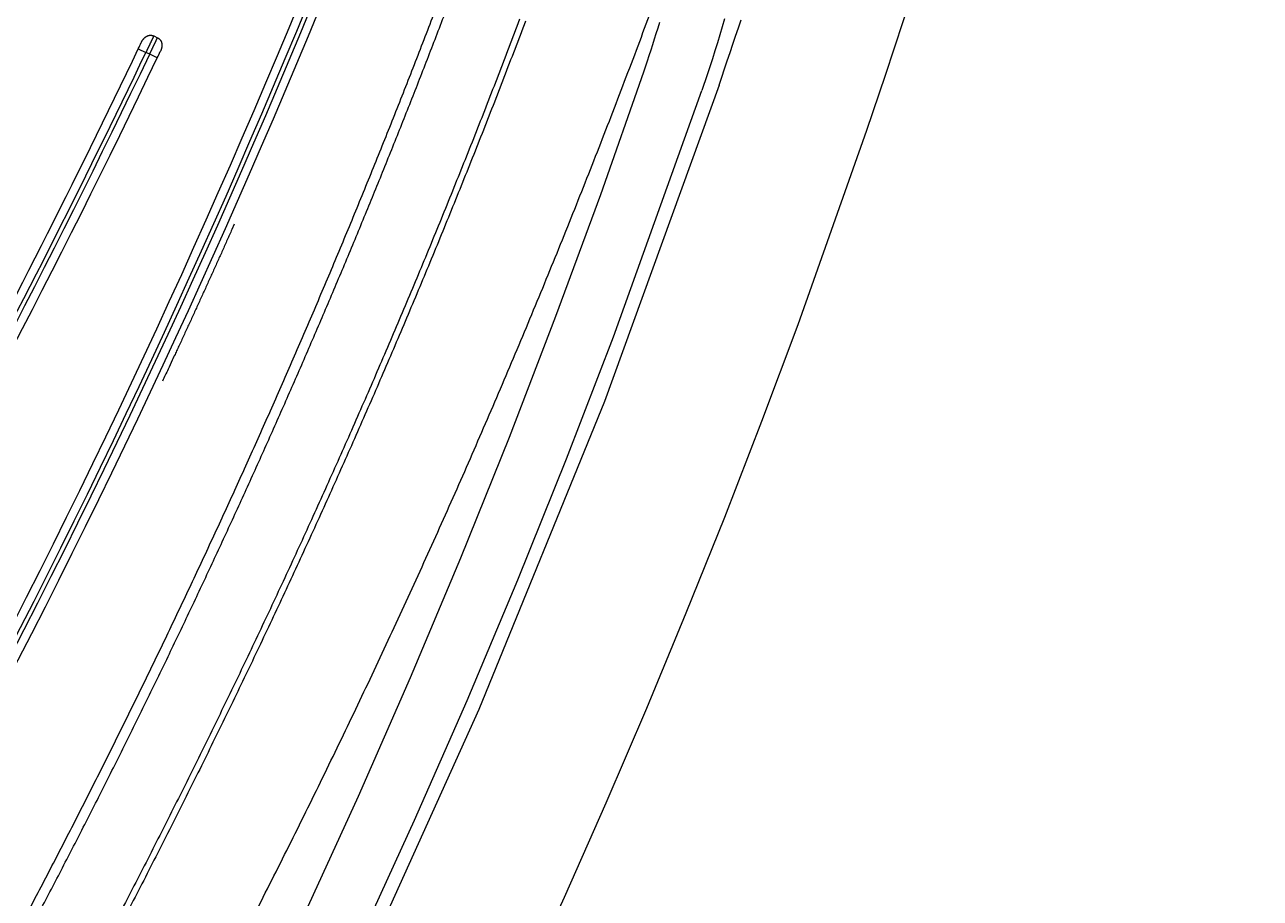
# Model space of a CAD drawing. Extents: x 527 to 614, y 487 to 635.
# Drawn here: x 603.247 to 606.184, y 519.818 to 521.897 of the extents above; entities that cross this region are included whole.
import ezdxf

# ---------------------------------------------------------------- set-up
doc = ezdxf.new("R2010")
doc.units = 0
doc.header["$MEASUREMENT"] = 0
doc.layers.add('1', color=4, linetype='Continuous')
doc.layers.add('204', color=7, linetype='Continuous')

# ---------------------------------------------------------------- blocks, each defined once
blk = doc.blocks.new('55')
at = {"layer": '204', "color": 4, "linetype": 'Continuous'}
for p, q in [((0.952372, 1.798345), (0.961405, 1.794056)), ((0.915717, 1.767859), (0.933767, 1.759245)), ((0.942798, 1.754957), (0.933767, 1.759245)), ((0.96085, 1.746342), (0.9428, 1.754956))]:
    blk.add_line(p, q, dxfattribs=at)
for points in [[(0.685732, -0.276195, 0.0007306), (0.712402, -0.225161, 0.00073054), (0.738918, -0.17405, 0.00073049), (0.765285, -0.122865, 0.00073041), (0.791498, -0.071604, 0.00073033), (0.817563, -0.020269, 0.00073022), (0.843473, 0.031143, 0.00073012), (0.869235, 0.082629, 0.00072999), (0.894843, 0.134191, 0.00072985), (0.920302, 0.185826, 0.00072967), (0.945607, 0.237539, 0.00072954), (0.970764, 0.289325, 0.00072944), (0.995766, 0.341187, 0.00072915), (1.02062, 0.393123, 0.00072863), (1.04532, 0.445136, 0.00072885), (1.069873, 0.497222, 0.00072983), (1.094271, 0.549388, 0.00073056), (1.118523, 0.601631, 0.00073132), (1.142622, 0.653955, 0.00073147), (1.166573, 0.706356, 0.00073116), (1.190371, 0.758835, 0.00073099), (1.21402, 0.81139, 0.00073098), (1.237515, 0.864023, 0.00073092), (1.260861, 0.91673, 0.00073087), (1.284052, 0.969513, 0.00073082), (1.307094, 1.02237, 0.00073082), (1.32998, 1.075301, 0.0007308), (1.352716, 1.128305, 0.00073082), (1.375296, 1.181382, 0.00073082), (1.397726, 1.23453, 0.00073087), (1.419998, 1.287751, 0.00073091), (1.442119, 1.341041, 0.00073098), (1.464082, 1.394402, 0.00073104), (1.485894, 1.447832, 0.00073115), (1.507547, 1.501332, 0.00073124), (1.529048, 1.554898, 0.00073137), (1.55039, 1.608534, 0.00073148), (1.571579, 1.662235, 0.00073163), (1.592609, 1.716003, 0.00073179), (1.613485, 1.769836, 0.00073203), (1.6342, 1.823735, 0.000732), (1.65476, 1.877693, 0.00073188)], [(0.65903, -0.275081, 0.00080812), (0.688514, -0.218713, 0.00080805), (0.717816, -0.162256, 0.00080793), (0.746929, -0.105705, 0.00080783), (0.775861, -0.049064, 0.00080768), (0.804604, 0.00767, 0.00080754), (0.833166, 0.064495, 0.00080736), (0.861539, 0.121414, 0.00080719), (0.889731, 0.178422, 0.00080696), (0.917735, 0.235524, 0.00080677), (0.945558, 0.292716, 0.00080655), (0.973192, 0.350001, 0.00080627), (1.000645, 0.407376, 0.00080586), (1.02791, 0.464845, 0.00080648), (1.054995, 0.522406, 0.00080823), (1.081893, 0.580066, 0.00080881), (1.10861, 0.637819, 0.00080857), (1.13514, 0.695668, 0.00080844), (1.161489, 0.75361, 0.00080845), (1.18765, 0.811647, 0.00080841), (1.213629, 0.869775, 0.00080839), (1.239418, 0.927997, 0.00080836), (1.265026, 0.986308, 0.00080837), (1.290443, 1.044711, 0.00080837), (1.315678, 1.103203, 0.00080841), (1.340722, 1.161786, 0.00080842), (1.365582, 1.220456, 0.00080849), (1.39025, 1.279216, 0.00080852), (1.414735, 1.338061, 0.00080861), (1.439027, 1.396995, 0.00080867), (1.463134, 1.456013, 0.0008088), (1.487049, 1.515118, 0.00080887), (1.510777, 1.574305, 0.00080898), (1.534312, 1.633578, 0.00080912), (1.557661, 1.692934, 0.00080936), (1.580815, 1.752374, 0.00080934), (1.603781, 1.81189, 0.0008094), (1.626547, 1.871478, 0.00080962)], [(1.176558, -0.321447, 0.00112371), (1.217758, -0.240606, 0.00112325), (1.25859, -0.159603, 0.00112269), (1.299038, -0.078434, 0.00112233), (1.339117, 0.002892, 0.00112189), (1.378809, 0.084378, 0.00112164), (1.41813, 0.166016, 0.00112132), (1.457064, 0.247809, 0.00112118), (1.495624, 0.329749, 0.00112097), (1.533794, 0.411838, 0.00112095), (1.57159, 0.494068, 0.00112086), (1.608994, 0.576443, 0.00112094), (1.646021, 0.658954, 0.00112095), (1.682655, 0.741604, 0.00112117), (1.71891, 0.824385, 0.00112141), (1.75477, 0.907299, 0.00112157), (1.79025, 0.99034, 0.00112136), (1.825334, 1.073509, 0.0011203), (1.860036, 1.156798, 0.0011179), (1.894341, 1.240208, 0.00111735), (1.928267, 1.323739, 0.00111784), (1.961798, 1.407397, 0.00111389), (1.994941, 1.491144, 0.00110562), (2.027676, 1.574971, 0.0011147), (2.060057, 1.65899, 0.00113745), (2.092081, 1.743244, 0.00110617), (2.123607, 1.827252, 0.00103451), (2.154565, 1.910852, 0.00114135)], [(1.822386, 1.83794, -0.00090099), (1.796924, 1.770958, -0.00090097), (1.771224, 1.704069, -0.00090095), (1.745279, 1.637277, -0.00090093), (1.719097, 1.570579, -0.00090091), (1.69267, 1.50398, -0.00090089), (1.666006, 1.437476, -0.00090087), (1.639098, 1.371071, -0.00090085), (1.611954, 1.304762, -0.00090083), (1.584565, 1.238555, -0.00090081), (1.556941, 1.172444, -0.00090079), (1.529073, 1.106436, -0.00090077), (1.50097, 1.040526, -0.00090076), (1.472624, 0.974719, -0.00090074), (1.444044, 0.909012, -0.00090072), (1.41522, 0.843409, -0.0009007), (1.386163, 0.777907, -0.00090069), (1.356863, 0.712511, -0.00090067), (1.32733, 0.647217, -0.00090065), (1.297555, 0.582029, -0.00090063), (1.267547, 0.516944, -0.00090062), (1.237298, 0.451968, -0.0009006), (1.206817, 0.387095, -0.00090058), (1.176094, 0.322332, -0.00090057), (1.14514, 0.257674, -0.0009006), (1.113945, 0.193126, -0.00090053), (1.082519, 0.128685, -0.00090036), (1.050852, 0.064354, -0.00090054), (1.018955, 0.000133, -0.00090128), (0.986821, -0.06397, -0.00090173), (0.954461, -0.127957, -0.00090202), (0.921866, -0.191817, -0.00090195), (0.889049, -0.255556, -0.00090134), (0.855998, -0.319167, -0.00090095)], [(1.836151, 1.833258, -0.00090066), (1.810713, 1.766324, -0.00090081), (1.785041, 1.699489, -0.00090091), (1.759125, 1.632757, -0.00090101), (1.732975, 1.566124, -0.00090107), (1.706581, 1.499595, -0.00090112), (1.679954, 1.433165, -0.00090113), (1.653083, 1.366838, -0.00090114), (1.625978, 1.300611, -0.0009011), (1.598629, 1.234487, -0.00090106), (1.571047, 1.168462, -0.00090098), (1.543221, 1.10254, -0.00090089), (1.515161, 1.036717, -0.00090076), (1.486858, 0.970998, -0.00090062), (1.458322, 0.905378, -0.00090044), (1.429542, 0.839861, -0.00090026), (1.400528, 0.774443, -0.00090004), (1.371271, 0.709129, -0.0008998), (1.341781, 0.643913, -0.00089953), (1.312047, 0.578801, -0.00089925), (1.28208, 0.513788, -0.00089895), (1.25187, 0.448877, -0.0008986), (1.221426, 0.384066, -0.0008982), (1.190739, 0.319358, -0.00089788), (1.159819, 0.254749, -0.00089765), (1.128656, 0.190243, -0.00089699), (1.097259, 0.125836, -0.00089584), (1.06562, 0.061532, -0.00089628), (1.033747, -0.002673, -0.00089858), (1.001631, -0.066772, -0.00090041), (0.969283, -0.130767, -0.00090243), (0.936693, -0.194651, -0.00090271), (0.903874, -0.258424, -0.00090137), (0.870816, -0.322082, -0.00090062)], [(0.922823, 1.782768), (0.923125, 1.783413, -0.0046633), (0.923442, 1.784059, -0.00452842), (0.923774, 1.784706, -0.00448413), (0.924121, 1.785352, -0.00456951), (0.924482, 1.785996, -0.00462529), (0.924858, 1.786638, -0.00468435), (0.925248, 1.787277, -0.00474598), (0.925652, 1.787911, -0.00484579), (0.926071, 1.788539, -0.00493814), (0.926503, 1.789161, -0.00505973), (0.926949, 1.789775, -0.00517574), (0.927409, 1.790381, -0.00532447), (0.927883, 1.790977, -0.00546629), (0.928369, 1.791563, -0.00564118), (0.928869, 1.792137, -0.00580871), (0.929382, 1.792699, -0.00601069), (0.929908, 1.793247, -0.00620418), (0.930446, 1.793781, -0.00643297), (0.930998, 1.794299, -0.00665254), (0.931562, 1.794801, -0.00690895), (0.932138, 1.795285, -0.00715166), (0.932726, 1.795751, -0.00742878), (0.933327, 1.796197, -0.0076986), (0.933939, 1.796623, -0.00801309), (0.934564, 1.797028, -0.00827643), (0.935199, 1.79741, -0.00853888), (0.935847, 1.797769, -0.00870021), (0.936504, 1.798104, -0.00878932), (0.937172, 1.798414, -0.00889448), (0.937849, 1.798701, -0.00902728), (0.938535, 1.798961, -0.00915052), (0.939228, 1.799196, -0.00928375), (0.93993, 1.799404, -0.00942274), (0.940638, 1.799585, -0.00959077), (0.941352, 1.799738, -0.00969985), (0.942071, 1.799863, -0.00978465), (0.942796, 1.799959, -0.01000959), (0.943525, 1.800027, -0.01038446), (0.944259, 1.800063, -0.01018269), (0.944992, 1.800071, -0.0095719), (0.945724, 1.800049, -0.01075679), (0.94647, 1.799991, -0.01311316), (0.947233, 1.799893, -0.00983848), (0.947951, 1.799783, -0.00298858), (0.948601, 1.799668, -0.0143237), (0.949432, 1.799442, -0.02484589), (0.950705, 1.798993, -0.01176658), (0.95237, 1.798344, -0.00605471)], [(0.95237, 1.798344), (0.95218, 1.797945, -0.00000918), (0.951984, 1.797533, -0.00000869), (0.951783, 1.797109, -0.00000817), (0.951576, 1.796674, -0.00000766), (0.951364, 1.796227, -0.0000072), (0.951146, 1.795768, -0.00000681), (0.950922, 1.795298, -0.00000644), (0.950694, 1.794817, -0.00000611), (0.95046, 1.794325, -0.0000058), (0.950221, 1.793823, -0.00000553), (0.949977, 1.79331, -0.00000527), (0.949728, 1.792786, -0.00000504), (0.949475, 1.792253, -0.00000482), (0.949216, 1.791709, -0.00000462), (0.948953, 1.791156, -0.00000443), (0.948686, 1.790593, -0.00000427), (0.948413, 1.790021, -0.00000411), (0.948137, 1.789439, -0.00000396), (0.947856, 1.788849, -0.00000382), (0.947571, 1.788249, -0.0000037), (0.947282, 1.787641, -0.00000358), (0.946988, 1.787025, -0.00000347), (0.946691, 1.7864, -0.00000337), (0.94639, 1.785767, -0.00000328), (0.946085, 1.785125, -0.00000318), (0.945777, 1.784477, -0.00000307), (0.945464, 1.78382, -0.00000327), (0.945149, 1.783156, -0.00000386), (0.944829, 1.782485, -0.00000435), (0.944506, 1.781806, -0.00000489), (0.94418, 1.781121, -0.00000534), (0.94385, 1.780428, -0.00000586), (0.943518, 1.779729, -0.00000629), (0.943182, 1.779024, -0.00000679), (0.942844, 1.778313, -0.00000722), (0.942502, 1.777595, -0.00000771), (0.942158, 1.776873, -0.00000812), (0.941812, 1.776145, -0.00000861), (0.941463, 1.775411, -0.00000902), (0.941111, 1.774673, -0.00000951), (0.940758, 1.773931, -0.00000992), (0.940402, 1.773184, -0.0000104), (0.940044, 1.772432, -0.00001082), (0.939684, 1.771677, -0.00001134), (0.939323, 1.770918, -0.00001173), (0.93896, 1.770156, -0.00001213), (0.938595, 1.76939, -0.0000127), (0.938228, 1.768621, -0.00001354), (0.93786, 1.767848, -0.00001351), (0.937492, 1.767076, -0.00001291), (0.937125, 1.766306, -0.00001499), (0.936751, 1.765521, -0.00001898), (0.936367, 1.764717, -0.00001437), (0.936006, 1.76396, -0.00000393), (0.935679, 1.763274, -0.00002207), (0.935258, 1.762392, -0.0000404), (0.934609, 1.761032, -0.00001986), (0.933757, 1.759249, -0.00001037)], [(0.9428, 1.754959), (0.943174, 1.755746, 0.00000681), (0.943549, 1.756532, 0.0000069), (0.943923, 1.757317, 0.00000683), (0.944297, 1.758103, 0.00000658), (0.944671, 1.758887, 0.00000642), (0.945044, 1.75967, 0.00000627), (0.945416, 1.760452, 0.00000614), (0.945788, 1.761232, 0.00000598), (0.946159, 1.76201, 0.00000585), (0.946528, 1.762787, 0.00000571), (0.946897, 1.763561, 0.00000559), (0.947264, 1.764332, 0.00000545), (0.94763, 1.765101, 0.00000534), (0.947995, 1.765866, 0.00000521), (0.948358, 1.766629, 0.0000051), (0.948719, 1.767388, 0.00000498), (0.949079, 1.768143, 0.00000488), (0.949436, 1.768894, 0.00000476), (0.949792, 1.769642, 0.00000467), (0.950145, 1.770384, 0.00000456), (0.950497, 1.771122, 0.00000447), (0.950846, 1.771856, 0.00000436), (0.951192, 1.772584, 0.00000428), (0.951536, 1.773306, 0.00000417), (0.951877, 1.774024, 0.00000409), (0.952216, 1.774735, 0.00000399), (0.952551, 1.77544, 0.00000392), (0.952884, 1.776139, 0.00000383), (0.953213, 1.776832, 0.00000375), (0.95354, 1.777517, 0.00000364), (0.953863, 1.778196, 0.00000359), (0.954182, 1.778868, 0.00000358), (0.954498, 1.779531, 0.00000339), (0.95481, 1.780188, 0.00000291), (0.955119, 1.780837, 0.00000226), (0.955424, 1.781478, 0.00000122), (0.955725, 1.782111, 0.00000033), (0.956022, 1.782736, -0.00000065), (0.956315, 1.783352, -0.00000158), (0.956605, 1.78396, -0.00000267), (0.95689, 1.78456, -0.0000037), (0.957171, 1.78515, -0.00000487), (0.957447, 1.785732, -0.00000601), (0.95772, 1.786304, -0.00000735), (0.957988, 1.786867, -0.00000858), (0.958251, 1.78742, -0.00000992), (0.958509, 1.787963, -0.0000115), (0.958763, 1.788497, -0.00001355), (0.959013, 1.789021, -0.00001462), (0.959257, 1.789534, -0.00001494), (0.959495, 1.790033, -0.00001892), (0.95973, 1.790528, -0.00002632), (0.959966, 1.791021, -0.00002114), (0.960183, 1.791479, -0.00000522), (0.960378, 1.791887, -0.00003575), (0.960615, 1.792384, -0.00007441), (0.960964, 1.793116, -0.00004037), (0.961412, 1.794054, -0.00002199)], [(0.961412, 1.794054), (0.962128, 1.793695, -0.01026513), (0.962819, 1.793311, -0.01063767), (0.963484, 1.792902, -0.01080161), (0.964125, 1.79247, -0.01072792), (0.96474, 1.792015, -0.01072759), (0.96533, 1.791538, -0.01072406), (0.965894, 1.79104, -0.01072205), (0.966433, 1.790522, -0.0106674), (0.966946, 1.789984, -0.01063037), (0.967434, 1.789428, -0.01056002), (0.967895, 1.788853, -0.0105025), (0.968331, 1.788262, -0.01041546), (0.96874, 1.787655, -0.01034163), (0.969124, 1.787033, -0.01024572), (0.96948, 1.786396, -0.01016224), (0.969811, 1.785745, -0.01006314), (0.970115, 1.785082, -0.00997537), (0.970393, 1.784406, -0.00987772), (0.970643, 1.78372, -0.00970266), (0.970868, 1.783023, -0.00940776), (0.971067, 1.782317, -0.0091363), (0.971242, 1.781602, -0.0088365), (0.971391, 1.780879, -0.00856677), (0.971516, 1.780148, -0.0082793), (0.971617, 1.779412, -0.00802293), (0.971696, 1.77867, -0.00775362), (0.971752, 1.777923, -0.00751625), (0.971786, 1.777173, -0.00726998), (0.971798, 1.776419, -0.00705621), (0.971789, 1.775663, -0.0068369), (0.971759, 1.774905, -0.00664714), (0.97171, 1.774146, -0.00645181), (0.97164, 1.773388, -0.00629312), (0.971552, 1.77263, -0.00613724), (0.971446, 1.771874, -0.00598888), (0.971321, 1.771121, -0.00582117), (0.971179, 1.770371, -0.00575544), (0.97102, 1.769624, -0.0057475), (0.970843, 1.768881, -0.00551965), (0.970652, 1.768147, -0.00510794), (0.970447, 1.767423, -0.00553322), (0.970223, 1.766695, -0.00647381), (0.969976, 1.765961, -0.00496382), (0.969736, 1.765276, -0.00183269), (0.969511, 1.76466, -0.00683634), (0.969195, 1.763895, -0.01185499), (0.968673, 1.762751, -0.00595301), (0.967968, 1.761273, -0.00320393)], [(1.143835, 1.350506), (1.13828, 1.33802, -0.00016966), (1.132716, 1.325538, -0.00016962), (1.127142, 1.313058, -0.00016961), (1.12156, 1.300581, -0.00016964), (1.115969, 1.288107, -0.00016965), (1.110369, 1.275636, -0.00016966), (1.10476, 1.263168, -0.00016967), (1.099143, 1.250703, -0.00016967), (1.093516, 1.238241, -0.00016969), (1.087881, 1.225782, -0.00016973), (1.082236, 1.213326, -0.00016971), (1.076583, 1.200873, -0.00016963), (1.070921, 1.188423, -0.00016976), (1.06525, 1.175976, -0.00017008), (1.05957, 1.163531, -0.00016966), (1.053882, 1.151091, -0.00016864), (1.048187, 1.13866, -0.00017011), (1.042478, 1.126219, -0.00017358), (1.036751, 1.113763, -0.00016865), (1.031038, 1.101359, -0.00015748), (1.025352, 1.089033, -0.00017383), (1.019564, 1.076512, -0.00020724), (1.01363, 1.063702, -0.0001573), (1.008053, 1.051677, -0.00005396), (1.003008, 1.040807, -0.00022192), (0.996508, 1.026854, -0.0003819), (0.986471, 1.005373, -0.0001867), (0.973311, 0.977248, -0.00009893)], [(-0.891503, 0.445256, -0.00000105), (-0.926293, 0.407867, -0.00000106), (-0.961083, 0.370477, -0.00000105), (-0.995873, 0.333087, -0.00000098), (-1.030664, 0.295698, -0.00000094), (-1.065456, 0.258308, -0.0000009), (-1.100247, 0.220917, -0.00000086), (-1.13504, 0.183527, -0.00000081), (-1.169832, 0.146137, -0.00000077), (-1.204625, 0.108746, -0.00000072), (-1.239418, 0.071355, -0.00000068), (-1.274211, 0.033965, -0.00000064), (-1.309005, -0.003426, -0.0000006), (-1.343799, -0.040817, -0.00000055), (-1.378593, -0.078208, -0.00000051), (-1.413388, -0.1156, -0.00000046), (-1.448182, -0.152991, -0.00000042), (-1.482977, -0.190382, -0.00000038), (-1.517772, -0.227774, -0.00000034), (-1.552567, -0.265165, -0.00000029), (-1.587362, -0.302557, -0.00000025), (-1.622158, -0.339948, -0.0000002), (-1.656953, -0.37734, -0.00000016), (-1.691748, -0.414732, -0.00000012), (-1.726544, -0.452123, -0.00000007), (-1.76134, -0.489515, -0.00000003), (-1.796135, -0.526907)], [(-1.830931, -0.564299, 0.00000004), (-1.865726, -0.60169, 0.00000006), (-1.900522, -0.639082, 0.00000005), (-1.935318, -0.676474, 0.00000005), (-1.970113, -0.713866, 0.00000005), (-2.004909, -0.751257, 0.00000005), (-2.039704, -0.788649, 0.00000005), (-2.0745, -0.826041, 0.00000005), (-2.109295, -0.863433, 0.00000005), (-2.144091, -0.900825, 0.00000005), (-2.178886, -0.938217, 0.00000005), (-2.213682, -0.975608, 0.00000005), (-2.248478, -1.013, 0.00000005), (-2.283273, -1.050392, 0.00000005), (-2.318069, -1.087784, 0.00000005), (-2.352864, -1.125176, 0.00000005), (-2.38766, -1.162568, 0.00000005), (-2.422455, -1.19996, 0.00000005), (-2.45725, -1.237351, 0.00000005), (-2.492046, -1.274743, 0.00000005), (-2.526841, -1.312135, 0.00000005), (-2.561637, -1.349527, 0.00000005), (-2.596432, -1.386919, 0.00000005), (-2.631228, -1.424311, 0.00000005), (-2.666023, -1.461703, 0.00000005), (-2.700818, -1.499095, 0.00000005), (-2.735614, -1.536487, 0.00000005), (-2.770409, -1.573879, 0.00000005), (-2.805205, -1.611271, 0.00000005), (-2.84, -1.648663, 0.00000005), (-2.874795, -1.686055, 0.00000005), (-2.909591, -1.723447, 0.00000005), (-2.944386, -1.760839, 0.00000005), (-2.979181, -1.798231, 0.00000005), (-3.013977, -1.835623, 0.00000005), (-3.048772, -1.873015, 0.00000005), (-3.083567, -1.910407, 0.00000005), (-3.118363, -1.947799, 0.00000005), (-3.153158, -1.985191, 0.00000005), (-3.187953, -2.022583, 0.00000005), (-3.222749, -2.059975, 0.00000005), (-3.257544, -2.097367, 0.00000005), (-3.292339, -2.134759, 0.00000005), (-3.327135, -2.172151, 0.00000005), (-3.36193, -2.209543, 0.00000005), (-3.396725, -2.246935, 0.00000005), (-3.43152, -2.284328, 0.00000005), (-3.466316, -2.32172, 0.00000005), (-3.501111, -2.359112, 0.00000005), (-3.535906, -2.396504, 0.00000005), (-3.570701, -2.433896, 0.00000005), (-3.605496, -2.471288, 0.00000005), (-3.640292, -2.50868, 0.00000005), (-3.675087, -2.546073, 0.00000005), (-3.709882, -2.583465, 0.00000005), (-3.744677, -2.620857, 0.00000005), (-3.779472, -2.658249, 0.00000005), (-3.814267, -2.695641, 0.00000005), (-3.849063, -2.733033, 0.00000005), (-3.883858, -2.770426, 0.00000005), (-3.918653, -2.807818, 0.00000005), (-3.953448, -2.84521, 0.00000005), (-3.988243, -2.882602, 0.00000005), (-4.023038, -2.919995, 0.00000005), (-4.057833, -2.957387, 0.00000005), (-4.092628, -2.994779, 0.00000005), (-4.127423, -3.032171, 0.00000005), (-4.162218, -3.069564, 0.00000005), (-4.197014, -3.106956, 0.00000005), (-4.231809, -3.144348, 0.00000005), (-4.266604, -3.18174, 0.00000005), (-4.301399, -3.219133, 0.00000005), (-4.336194, -3.256525, 0.00000005), (-4.370989, -3.293917, 0.00000005), (-4.405784, -3.33131, 0.00000005), (-4.440579, -3.368702, 0.00000005), (-4.475374, -3.406094, 0.00000005), (-4.510169, -3.443487, 0.00000005), (-4.544964, -3.480879, 0.00000005), (-4.579759, -3.518271, 0.00000005), (-4.614554, -3.555664, 0.00000005), (-4.649349, -3.593056, 0.00000005), (-4.684144, -3.630448, 0.00000005), (-4.718938, -3.667841, 0.00000005), (-4.753733, -3.705233, 0.00000005), (-4.788528, -3.742626, 0.00000005), (-4.823323, -3.780018, 0.00000005), (-4.858118, -3.81741, 0.00000005), (-4.892913, -3.854803, 0.00000006), (-4.927708, -3.892195, 0.00000006), (-4.962503, -3.929588, 0.00000006), (-4.997298, -3.96698, 0.00000006), (-5.032093, -4.004373, 0.00000006), (-5.066888, -4.041765, 0.00000006), (-5.101682, -4.079158, 0.00000005), (-5.136476, -4.116549, 0.00000006), (-5.171272, -4.153943, 0.00000006), (-5.206071, -4.19134, 0.00000005), (-5.240862, -4.228728, 0.00000005), (-5.275639, -4.266101, 0.00000006), (-5.310451, -4.303513, 0.00000009), (-5.345316, -4.340981, 0.00000005), (-5.380041, -4.378298, -0.00000007), (-5.414557, -4.415391, 0.00000008), (-5.44963, -4.453083, 0.00000052), (-5.485522, -4.491655, -0.00000005), (-5.51922, -4.527868, -0.00000193)], [(-5.549684, -4.560606, 0.00000062), (-5.588809, -4.602653, 0.00000589)], [(-0.839355, 0.466233), (-0.88808, 0.413868, -0.00000008), (-0.936805, 0.361503, -0.00000008), (-0.98553, 0.309139, -0.00000008), (-1.034255, 0.256774, -0.00000007), (-1.082979, 0.204409, -0.00000006), (-1.131704, 0.152045, -0.00000005), (-1.180429, 0.09968, -0.00000004), (-1.229154, 0.047316, -0.00000004), (-1.277879, -0.005049, -0.00000003), (-1.326604, -0.057414, -0.00000002), (-1.375329, -0.109779), (-1.424054, -0.162143), (-1.472779, -0.214508), (-1.521504, -0.266873)], [(-1.618954, -0.371602, 0.00000003), (-1.667679, -0.423967, 0.00000004), (-1.716404, -0.476332, 0.00000005), (-1.765129, -0.528696, 0.00000005), (-1.813854, -0.581061, 0.00000006), (-1.862579, -0.633426, 0.00000006), (-1.911304, -0.685791, 0.00000006), (-1.960029, -0.738156, 0.00000006), (-2.008754, -0.79052, 0.00000006), (-2.057479, -0.842885, 0.00000006), (-2.106204, -0.89525, 0.00000006), (-2.154929, -0.947615, 0.00000006), (-2.203654, -0.99998, 0.00000006), (-2.252379, -1.052345, 0.00000006), (-2.301104, -1.10471, 0.00000006), (-2.349829, -1.157075, 0.00000006), (-2.398553, -1.20944, 0.00000006), (-2.447278, -1.261805, 0.00000006), (-2.496003, -1.31417, 0.00000006), (-2.544728, -1.366535, 0.00000006), (-2.593453, -1.4189, 0.00000006), (-2.642177, -1.471265, 0.00000006), (-2.690902, -1.52363, 0.00000006), (-2.739627, -1.575995, 0.00000006), (-2.788352, -1.62836, 0.00000006), (-2.837076, -1.680725, 0.00000006), (-2.885801, -1.73309, 0.00000006), (-2.934526, -1.785455, 0.00000006), (-2.983251, -1.83782, 0.00000006), (-3.031975, -1.890185, 0.00000006), (-3.0807, -1.94255, 0.00000006), (-3.129424, -1.994915, 0.00000006), (-3.178149, -2.04728, 0.00000006), (-3.226874, -2.099646, 0.00000006), (-3.275598, -2.152011, 0.00000006), (-3.324323, -2.204376, 0.00000006), (-3.373047, -2.256741, 0.00000006), (-3.421772, -2.309106, 0.00000006), (-3.470497, -2.361471, 0.00000006), (-3.519221, -2.413837, 0.00000006), (-3.567946, -2.466202, 0.00000006), (-3.61667, -2.518567, 0.00000006), (-3.665395, -2.570932, 0.00000006), (-3.714119, -2.623298, 0.00000006), (-3.762844, -2.675663, 0.00000006), (-3.811568, -2.728028, 0.00000006), (-3.860293, -2.780394, 0.00000006), (-3.909017, -2.832759, 0.00000006), (-3.957741, -2.885124, 0.00000006), (-4.006466, -2.93749, 0.00000006), (-4.05519, -2.989855, 0.00000006), (-4.103915, -3.04222, 0.00000006), (-4.152639, -3.094586, 0.00000006), (-4.201363, -3.146951, 0.00000006), (-4.250088, -3.199317, 0.00000006), (-4.298812, -3.251682, 0.00000006), (-4.347536, -3.304048, 0.00000006), (-4.39626, -3.356413, 0.00000006), (-4.444985, -3.408778, 0.00000006), (-4.493709, -3.461144, 0.00000006), (-4.542433, -3.513509, 0.00000006), (-4.591158, -3.565875, 0.00000006), (-4.639882, -3.61824, 0.00000006), (-4.688606, -3.670606, 0.00000006), (-4.73733, -3.722972, 0.00000007), (-4.786055, -3.775338, 0.00000007), (-4.834778, -3.827703, 0.00000006), (-4.883501, -3.880067, 0.00000007), (-4.932227, -3.932434, 0.00000007), (-4.980957, -3.984806, 0.00000006), (-5.029675, -4.037165, 0.00000006), (-5.078374, -4.089504, 0.00000007), (-5.127123, -4.141896, 0.00000008), (-5.175946, -4.194368, 0.00000008), (-5.224571, -4.246628, 0.00000009), (-5.272906, -4.298575, 0.00000013), (-5.32202, -4.35136, 0.00000019), (-5.372281, -4.405377, 0.00000015), (-5.419468, -4.456092, 0.00000002), (-5.462129, -4.501941, 0.00000026), (-5.516918, -4.560825, 0.00000053), (-5.601305, -4.651521, 0.00000027), (-5.711819, -4.770296, 0.00000014)]]:
    blk.add_lwpolyline(points, format="xyb", dxfattribs=at)
for centre, radius, start, end in [((-17.168326, 9.490921), 19.975, 312.58861, 338.63537), ((-17.168326, 9.490921), 19.995, 312.58861, 338.63537), ((-17.168326, 9.490921), 20.005, 312.58855, 338.63544), ((-17.168326, 9.490921), 20.025, 312.58855, 338.63544), ((-18.916881, 11.232701), 21.975331, 331.76559, 334.48781), ((-18.916881, 11.232701), 21.975331, 334.48781, 334.53088), ((-18.916702, 11.232609), 22.00513, 330.20939, 334.48788), ((-18.916702, 11.232609), 22.02513, 330.20939, 334.48788), ((-18.916881, 11.232701), 21.995331, 331.76559, 334.48781), ((-18.916702, 11.232609), 22.02513, 334.48788, 334.53092)]:
    blk.add_arc(centre, radius, start, end, dxfattribs=at)
blk = doc.blocks.new('2010VANGUARD')
at = {"layer": '1', "color": 3, "linetype": 'Continuous'}
for points in [[(78.3486, 16.6194), (78.3925, 16.7498), (78.4356, 16.8804), (78.4778, 17.0113), (78.5191, 17.1425), (78.5595, 17.274), (78.5985, 17.4059), (78.6361, 17.5382), (78.6722, 17.6709), (78.7069, 17.8038), (78.74, 17.9371), (78.7717, 18.0706), (78.8019, 18.2043), (78.8305, 18.3382), (78.8577, 18.4722)], [(77.997, 16.726), (78.0036, 16.7454), (78.0102, 16.7649), (78.0167, 16.7844), (78.0233, 16.8039), (78.0298, 16.8234), (78.0364, 16.8429), (78.0429, 16.8625), (78.0493, 16.882)], [(78.0099, 16.8841), (78.0044, 16.865), (77.9987, 16.8458), (77.993, 16.8268), (77.9871, 16.8078), (77.9811, 16.7888), (77.9751, 16.7699), (77.9689, 16.751), (77.9563, 16.7133)], [(77.8552, 16.875), (77.8511, 16.8618), (77.847, 16.8487), (77.8429, 16.8355), (77.8387, 16.8224), (77.8345, 16.8093), (77.8302, 16.7962), (77.8258, 16.7832), (77.817, 16.7571)], [(77.817, 16.7571), (77.715, 16.4656), (77.6085, 16.1758), (77.4976, 15.8876), (77.3823, 15.6011), (77.2627, 15.3164), (77.1388, 15.0336), (77.0105, 14.7527)], [(77.997, 16.726), (77.7244, 15.9736), (77.4261, 15.2406), (77.1037, 14.528), (76.7586, 13.8367), (76.3927, 13.1676), (76.0075, 12.5214), (75.6047, 11.8986), (75.186, 11.2995), (74.7529, 10.7245), (74.3071, 10.1738), (73.8502, 9.6473), (73.3835, 9.145), (72.9086, 8.6667), (71.9395, 7.7811)], [(77.1438, 14.6942), (77.273, 14.9772), (77.3979, 15.2621), (77.5184, 15.5489), (77.6345, 15.8375), (77.7462, 16.1278), (77.9563, 16.7133)], [(77.5274, 14.5708), (77.6293, 14.794), (77.7286, 15.0184), (77.8252, 15.2439), (77.9192, 15.4705), (78.0104, 15.6983), (78.099, 15.927), (78.1849, 16.1568), (78.3486, 16.6194)]]:
    blk.add_lwpolyline(points, dxfattribs=at)
at = {"layer": '1'}
blk.add_blockref('55', (75.7004, 15.0449), dxfattribs=at)

msp = doc.modelspace()

# ---------------------------------------------------------------- block references
at = {"layer": '1'}
msp.add_blockref('2010VANGUARD', (526.9005, 505.0267), dxfattribs=at)

doc.saveas('drawing.dxf')
